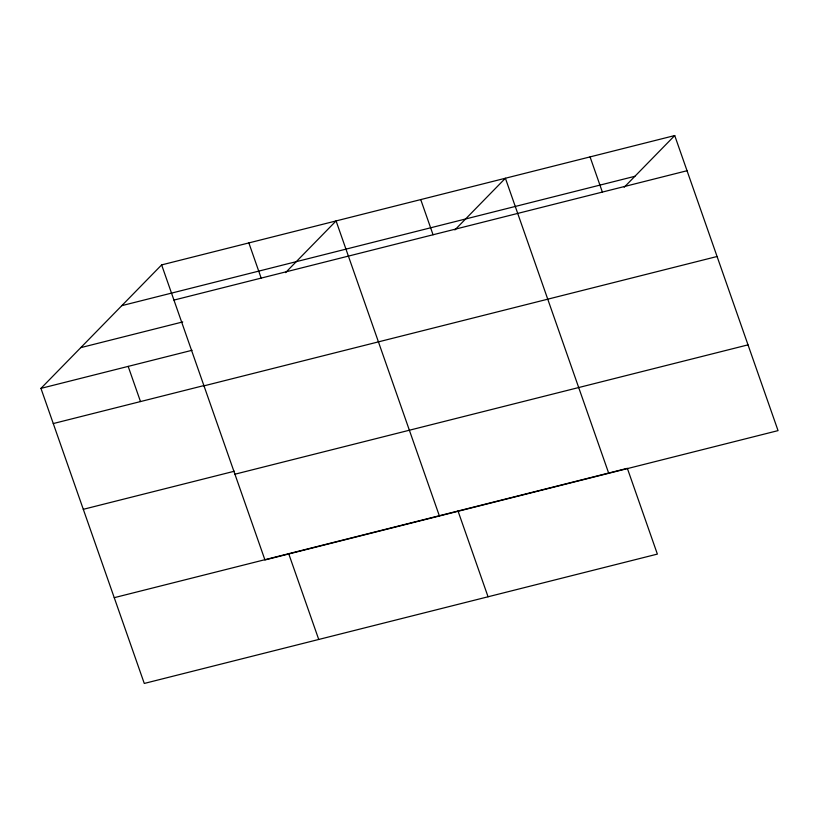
<?xml version="1.0" encoding="UTF-8"?>
<svg xmlns="http://www.w3.org/2000/svg" width="819" height="819" viewBox="0 0 819 819"><rect width="100%" height="100%" fill="white"/><g stroke="black" fill="none" stroke-linecap="round" stroke-linejoin="round"><path stroke-width="1.23" d="M114.25 597.675L627.344 468.325L657.37 554.094L144.277 683.445L40.95 388.38L161.63 264.906L674.723 135.555L778.05 430.62L264.957 559.971L161.63 264.906M285.555 272.625L336.077 220.925L439.404 515.99M454.873 229.944L505.395 178.245L608.732 473.31M624.191 187.254L674.723 135.555M121.806 305.651L634.899 176.3M173.945 300.092L687.039 170.731M80.774 347.635L182.739 321.928M40.95 388.38L192.055 350.286M53.266 423.556L204.381 385.462M203.982 385.851L717.075 256.501M83.303 509.316L234.408 471.222M234.92 474.211L748.013 344.86M590.059 156.9L602.374 192.076M420.741 199.59L433.056 234.766M458.016 511.015L488.052 596.775M248.853 242.915L261.169 278.102M288.697 553.705L318.734 639.465M128.173 366.39L140.499 401.566"/></g></svg>
